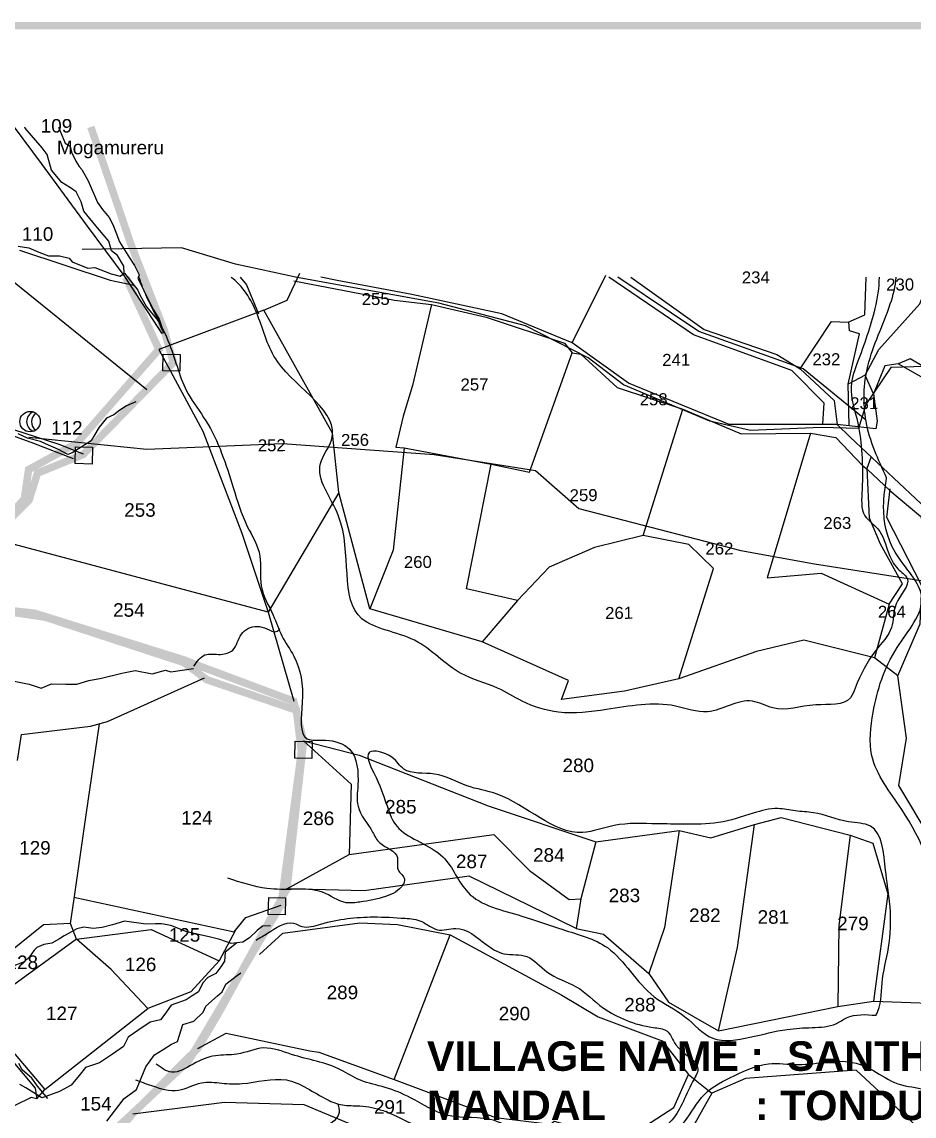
# Model space of a CAD drawing. Header units: inches. Extents: x 200003 to 248779, y 1594258 to 1607376.
# Drawn here: x 212231 to 213419, y 1605434 to 1606891 of the extents above; entities that cross this region are included whole.
import ezdxf
from ezdxf.enums import TextEntityAlignment as Align

# ---------------------------------------------------------------- set-up
doc = ezdxf.new("R2010")
doc.units = ezdxf.units.IN
doc.header["$LTSCALE"] = 15
doc.header["$MEASUREMENT"] = 0
doc.linetypes.add('DASHED2', pattern=[0.375, 0.25, -0.125])
for name, color, linetype in [('BOUNDRY STONES', 240, 'Continuous'), ('PLOT', 7, 'Continuous'), ('PLOT NO', 7, 'Continuous'), ('PLOTS', 7, 'Continuous'), ('PLOTS NO', 7, 'Continuous'), ('ROAD', 1, 'Continuous'), ('ROADS', 1, 'Continuous'), ('STREAM', 4, 'Continuous'), ('STREAMS', 4, 'Continuous'), ('TEXT', 1, 'Continuous'), ('text2', 7, 'Continuous'), ('VILLAGE BOUNDRY', 5, 'Continuous'), ('wells', 7, 'Continuous')]:
    doc.layers.add(name, color=color, linetype=linetype)
doc.styles.get("Standard").update_dxf_attribs({"font": 'arial.ttf'})

msp = doc.modelspace()

# ---------------------------------------------------------------- linework, layer by layer
at = {"layer": 'BOUNDRY STONES', "color": 1}
for points in [[(212418.9, 1606448.9), (212441.5, 1606448.4), (212441, 1606425.9), (212418.4, 1606426.4)], [(212302.3, 1606325.5), (212324.9, 1606325), (212324.4, 1606302.4), (212301.8, 1606302.9)], [(212594.8, 1605933.3), (212617.3, 1605932.8), (212616.8, 1605910.2), (212594.3, 1605910.7)], [(212559.5, 1605724.9), (212582.1, 1605724.4), (212581.6, 1605701.9), (212559, 1605702.4)]]:
    msp.add_lwpolyline(points, close=True, dxfattribs=at)
at = {"layer": 'PLOT'}
for points in [[(213513.4, 1605582.8), (213466.9, 1605698), (213440.7, 1605804.4), (213398.9, 1605874.4), (213409.1, 1605937.1), (213397.6, 1606020.4), (213366.6, 1606044.4), (213272.4, 1606067.9), (213209.3, 1606052.9), (213105.8, 1606016.1), (213033.7, 1606000), (212949.6, 1605988.6), (212958.7, 1606013.9), (212843.7, 1606065.7), (212694.1, 1606109.3), (212652.9, 1606264.3), (212644.7, 1606343.7), (212553.1, 1606507.3), (212584.3, 1606520.6), (212601.2, 1606556.6)], [(212963.9, 1606463.8), (213008.5, 1606553.9)], [(212521.3, 1606551.1), (212530, 1606541.1), (212546, 1606502.4)], [(212593.2, 1606546.2), (212727.2, 1606520.6), (212776.3, 1606514.7), (212849, 1606498), (212953.7, 1606463.5), (212963.8, 1606450.5), (212975.2, 1606448.6), (213023.9, 1606404.4), (213111.1, 1606375.5), (213188.7, 1606342.8), (213281.2, 1606343.5), (213314.9, 1606337.9), (213350.6, 1606300.4), (213357.2, 1606295), (213387.1, 1606267.1), (213428.2, 1606232.4), (213453.3, 1606139.2), (213474.6, 1606145.4)], [(213442.7, 1606236.2), (213334.1, 1606338), (213316.7, 1606355.1), (213172.9, 1606355), (213038.9, 1606410.3), (212963.9, 1606463.8), (212869.9, 1606502.3), (212750.1, 1606528.2), (212650.8, 1606546.8), (212628.9, 1606551.1)], [(213297.5, 1606355.8), (213299.5, 1606383.4), (213256.3, 1606426.8), (213125.5, 1606474.5), (213012.7, 1606551.1)], [(213042.1, 1606551.1), (213139.6, 1606481.8), (213236.3, 1606448.3), (213267.4, 1606429.2), (213312.9, 1606386.8), (213316.7, 1606355.1)], [(213267.4, 1606429.2), (213309.3, 1606492.1), (213331.6, 1606491.3), (213353.8, 1606501.3), (213355.3, 1606551.1)], [(213365, 1606395.8), (213354, 1606420.9), (213372.1, 1606454.9), (213426.9, 1606515.7), (213440.9, 1606551.1)], [(213599.4, 1606551.1), (213598.6, 1606542.9), (213754.2, 1606514.5), (213784.8, 1606425.8), (213803.6, 1606327.5), (213778.8, 1606274.5), (213642.6, 1606320.1), (213550.7, 1606379.4), (213494.7, 1606394.8), (213414, 1606442.5), (213397.9, 1606435.8)], [(212776.3, 1606514.7), (212751, 1606407), (212738.7, 1606366.2), (212729, 1606324.8), (212740.1, 1606323.9), (212855.7, 1606302)], [(212553.1, 1606507.3), (212413.2, 1606455.1), (212471.6, 1606346.3), (212523.8, 1606210.5), (212558.8, 1606105), (212592.8, 1605986.5)], [(213332.9, 1606353.8), (213331.5, 1606408.7), (213346.7, 1606475.6), (213333.3, 1606479.9), (213332.3, 1606491.6)], [(212891, 1606120.5), (212822.8, 1606136.2), (212855.7, 1606302), (212907.1, 1606291.4), (212963.8, 1606450.5)], [(213793.3, 1606166.9), (213795.4, 1606201), (213802.9, 1606239.6), (213768.3, 1606256.5), (213671, 1606292.2), (213632.5, 1606314.1), (213578.1, 1606353.4), (213551.9, 1606368.7), (213477.8, 1606390.6), (213397.9, 1606435.8), (213380.1, 1606433), (213365, 1606395.8), (213370.2, 1606359.4), (213368.3, 1606349.4), (213316.7, 1606355.1)], [(213354, 1606420.9), (213331.5, 1606408.7)], [(213356.2, 1606415.8), (213354, 1606420.9)], [(213058.5, 1606207.4), (213111.1, 1606375.5)], [(213281.2, 1606343.5), (213223.6, 1606151), (213295.7, 1606157.2), (213385.9, 1606115.6), (213403.8, 1606143), (213374.6, 1606195.7), (213359.7, 1606230.3), (213356.9, 1606296.8), (213362.2, 1606311.4)], [(212740.1, 1606323.9), (212725.1, 1606187.7), (212694.1, 1606109.3)], [(212652.9, 1606264.3), (212558.8, 1606105), (212187.2, 1606204.1)], [(213397.6, 1606020.4), (213427.5, 1606089.6), (213429.6, 1606140.2), (213382.8, 1606231), (213387.2, 1606269.2)], [(213105.8, 1606016.1), (213152.1, 1606163.4), (213119.1, 1606195.4), (213058.5, 1606207.4), (212993.7, 1606191.3), (212933, 1606165.1), (212891, 1606120.5), (212843.7, 1606065.7)], [(213385.9, 1606115.6), (213366.6, 1606044.4)], [(212606, 1605933.7), (212680.1, 1605914.6), (212851.8, 1605847), (212995.1, 1605799.1), (213106.4, 1605814.1), (213148.7, 1605804.6), (213206.6, 1605822.4), (213242.1, 1605831.6), (213334, 1605808), (213364.5, 1605797.5), (213384.3, 1605729.8), (213365.3, 1605587.1)], [(212606, 1605933.7), (212669.4, 1605876.1), (212666.6, 1605782.5)], [(213106.4, 1605814.1), (213086.9, 1605685.1), (213066.1, 1605623.6)], [(213158.6, 1605547.5), (213184.1, 1605658.3), (213206.6, 1605822.4)], [(212583.8, 1605736.6), (212666.6, 1605782.5), (212859.3, 1605809.1), (212907, 1605760.9), (212959.9, 1605722.5), (212975.5, 1605723.3), (212969, 1605683.9), (213005.5, 1605676.2), (213066.1, 1605623.6), (213091.9, 1605585.8), (213158.6, 1605547.5), (213317.7, 1605579.8), (213365.3, 1605587.1), (213489.1, 1605582.3), (213513.4, 1605582.8), (213685, 1605486.9), (213744.5, 1605453.3), (213904.5, 1605367.1)], [(212995.1, 1605799.1), (212975.5, 1605723.3)], [(213334, 1605808), (213318.9, 1605687.8), (213317.7, 1605579.8)], [(212969, 1605683.9), (212826.6, 1605753.5), (212686.7, 1605734.1), (212583.8, 1605736.6)], [(212547.2, 1605649.3), (212578.2, 1605677.7), (212680.7, 1605691.3), (212731, 1605689), (212801.3, 1605675.5), (212949.8, 1605595.1), (212998.2, 1605565.9), (213083.8, 1605534), (213118.6, 1605489.2), (213149.8, 1605464.5)], [(212726.8, 1605482.5), (212801.3, 1605675.5)], [(212465, 1605524), (212502.8, 1605544.5), (212614.2, 1605520.6), (212626.2, 1605519), (212726.8, 1605482.5), (212861.8, 1605432.1), (212934.7, 1605423), (212939.8, 1605427.3), (213009.6, 1605407.6), (213054.1, 1605416), (213099.3, 1605445.5), (213118.6, 1605489.2)], [(213508.1, 1605341), (213342.1, 1605495), (213194.9, 1605484.1), (213149.8, 1605464.5), (213091.3, 1605359.9)], [(212378.5, 1605437), (212500.6, 1605452.2), (212606.5, 1605449.4), (212752, 1605388.3), (212985.5, 1605323.5), (213046.3, 1605325.5), (213091.3, 1605359.9)]]:
    msp.add_lwpolyline(points, dxfattribs=at)
at = {"layer": 'PLOTS'}
for points in [[(212220.2, 1606751.3), (212256.3, 1606702.5), (212317.7, 1606619.4), (212366.5, 1606553.3), (212412.6, 1606483.1), (212416.7, 1606476.8), (212421, 1606478)], [(212115.8, 1606592.3), (212182.7, 1606540.2), (212199.2, 1606561.4), (212397.1, 1606401.5)], [(212313, 1606315.7), (212280.2, 1606328.4), (212189.3, 1606357.7), (212124.6, 1606372.3), (212063.2, 1606390.4), (212007.7, 1606400.8), (211939, 1606415.4), (211889.3, 1606425.9), (211828.5, 1606426.9), (211776.3, 1606429.4), (211758.3, 1606430.3), (211667.2, 1606428.3), (211561.4, 1606429.4), (211461.7, 1606426.6), (211413, 1606425.3), (211321.5, 1606415.3), (211212.3, 1606413.6)], [(212105.6, 1606368.7), (212183.6, 1606352.8), (212246.1, 1606330.1), (212299.1, 1606309.6)], [(211311.9, 1606347.4), (211388.8, 1606312.1), (211421.5, 1606262.3), (211479.8, 1606227.8), (211564.1, 1606180.6), (211583.3, 1606169.8), (211657.3, 1606108.9), (211703, 1606069.8), (211719.9, 1606055.5), (211787.2, 1606000.9), (211847.4, 1605943.2), (211923, 1605869.1), (211984.7, 1605808.5), (212020.9, 1605758.9), (212048.4, 1605724.4), (212098.2, 1605654.3), (212125.3, 1605615.4), (212171.9, 1605574.1), (212261.3, 1605469.1), (212398.6, 1605577.3), (212349.5, 1605629.1), (212303.3, 1605669.5), (212171.9, 1605574.1)], [(211416, 1606255.4), (211442.6, 1606242.9), (211503.9, 1606206.6), (211574.6, 1606164.9), (211643.8, 1606110), (211673.3, 1606086.7), (211729.1, 1606036.9), (211783.9, 1605993.9), (211842.9, 1605936.8), (211900.6, 1605880.9), (211934.9, 1605843.1), (211960.8, 1605814.5), (211986.6, 1605786), (212012.6, 1605752.3), (212056.9, 1605695), (212084.3, 1605656.4), (212112.9, 1605616.1), (212140.4, 1605592.6), (212168.1, 1605568.8), (212183.4, 1605548), (212197.7, 1605531), (212248.6, 1605471), (212250.6, 1605456.9), (212261.3, 1605469.1)], [(212224.7, 1605907.4), (212230.3, 1605942.1), (212322.2, 1605953.1), (212344.8, 1605959.5), (212473.9, 1606017.4)], [(212333.5, 1605956.3), (212316, 1605835.2), (212299.8, 1605723.2), (212295.1, 1605690.6)], [(212300.1, 1605725.6), (212513.5, 1605679.2), (212529.2, 1605698.3), (212575.9, 1605714.9)], [(212303.3, 1605669.5), (212295.3, 1605690.6), (212259.5, 1605688.6), (212183.7, 1605627.7), (212125.3, 1605615.4)], [(212303.3, 1605669.5), (212403.1, 1605682.6), (212493.6, 1605640.7)], [(212515.2, 1605681.3), (212493.6, 1605640.7), (212455.8, 1605599.3), (212398.6, 1605577.3)], [(212250.6, 1605456.9), (212243.1, 1605458.5), (212199, 1605437.5), (212195.4, 1605435.8), (212150.3, 1605392.6), (212111.4, 1605351.8), (212059.7, 1605301.9), (211926.4, 1605290.5), (211890.4, 1605288.9), (211878.4, 1605337.4), (211896, 1605402.1), (211963.1, 1605424.3), (212072.2, 1605455.1), (212185.9, 1605475), (212197.2, 1605436.6)]]:
    msp.add_lwpolyline(points, dxfattribs=at)
at = {"layer": 'ROAD', "color": 30}
for points in [[(213434.6, 1606432.4), (213388.1, 1606431), (213355, 1606381.7), (213345.1, 1606349.9), (213295.3, 1606350.9), (213201.4, 1606347.2), (213147.2, 1606359.4), (213032, 1606408.1), (212985.1, 1606443.9), (212901.7, 1606486.5), (212786, 1606516.5), (212597.4, 1606550.9), (212515.2, 1606568.4), (212443.5, 1606590.5), (212310.8, 1606588.3)], [(213354, 1606361.5), (213271.5, 1606429.4), (213132.6, 1606479), (213024.8, 1606551.1)], [(212240, 1606338), (212397.3, 1606322), (212577.9, 1606329.7), (212780.1, 1606315.1), (212915, 1606293.8), (212972.6, 1606243.3), (213188.4, 1606187), (213286.6, 1606169.5), (213434.2, 1606146.3), (213508.7, 1606146.9), (213674.6, 1606131.8), (213741.5, 1606154.7), (213814.5, 1606163.3), (213886.3, 1606170.7)]]:
    msp.add_lwpolyline(points, dxfattribs=at)
at = {"layer": 'ROADS'}
for points in [[(212227.5, 1606587.2), (212348.5, 1606547.5), (212380.3, 1606540.5)], [(212265.2, 1605457.1), (212251.3, 1605473.9), (212243.9, 1605484.3), (212231.2, 1605495.6), (212226.7, 1605504.1)]]:
    msp.add_lwpolyline(points, dxfattribs=at)
at = {"layer": 'ROADS', "color": 1}
msp.add_lwpolyline([(212382.5, 1606385.3), (212370, 1606380), (212361, 1606374), (212353.3, 1606367.9), (212343.5, 1606363.6), (212333.7, 1606351.4), (212326.5, 1606339.4), (212322.8, 1606333.3), (212297.9, 1606317.4), (212291.9, 1606315.1), (212279.6, 1606321.8), (212262.3, 1606329.2), (212255.6, 1606332.3), (212238.1, 1606336.7), (212225.9, 1606342.4)], dxfattribs=at)
at = {"layer": 'STREAM'}
for points, knots in [([(212386.6, 1606551.1), (212388, 1606546.8), (212398.8, 1606516), (212430, 1606468.3), (212443.9, 1606402), (212488.6, 1606347), (212508.2, 1606283.9), (212527.1, 1606222.5), (212552.8, 1606182), (212544.4, 1606138.1), (212565.3, 1606105.2), (212575.7, 1606072.5), (212601.1, 1606038), (212607.8, 1605995), (212597.7, 1605930.8), (212639.4, 1605936.6), (212677, 1605925), (212680, 1605881.2), (212674.6, 1605842), (212695.5, 1605819.2), (212707.3, 1605792.6), (212736.5, 1605785.7), (212727.4, 1605760.8), (212742.9, 1605752.3), (212735.8, 1605734.6), (212712.8, 1605724.2), (212686.8, 1605719.7), (212656.7, 1605715.5), (212631.4, 1605736.7), (212594, 1605735.9), (212551.4, 1605735.3), (212522.4, 1605745), (212505.2, 1605750.8)], [246.95328, 246.95328, 246.95328, 246.95328, 260.516772, 345.04889, 415.377237, 458.52783, 554.653765, 609.691588, 652.69011, 692.484975, 734.558223, 764.498789, 795.688457, 858.725828, 907.439208, 931.699738, 965.887838, 1015.342304, 1043.038908, 1082.778416, 1099.722995, 1130.473402, 1146.822769, 1162.190216, 1169.605136, 1197.788248, 1232.637387, 1251.131509, 1285.480353, 1322.686178, 1359.674479, 1413.470894, 1413.470894, 1413.470894, 1413.470894]), ([(213372.7, 1606551.1), (213372.5, 1606537.3), (213366.1, 1606497.2), (213348.8, 1606451.5), (213330.2, 1606400.2), (213345.8, 1606359.8), (213350.3, 1606313.6), (213351.2, 1606273.8), (213347, 1606233.6), (213376.9, 1606215.3), (213383.2, 1606186.3), (213394.3, 1606163.6), (213420.4, 1606146.5), (213389.2, 1606118), (213393.9, 1606081.5), (213361.4, 1606049.4), (213346, 1606018.3), (213331.5, 1605978.9), (213281.8, 1605986.2), (213240.1, 1605969.1), (213193.6, 1605996.5), (213150.1, 1605963.3), (213085.7, 1605989.1), (213019, 1605975.7), (212949.9, 1605967.4), (212900.2, 1605982.7), (212861, 1606008.3), (212805.2, 1606021.2), (212760.8, 1606076.1), (212643.7, 1606088.3), (212680.9, 1606217.4), (212613.1, 1606290.9), (212671.2, 1606363.3), (212566.5, 1606417.9), (212549.1, 1606497.8), (212527.1, 1606537.6), (212510.3, 1606550.4), (212509.4, 1606551.1)], [1375.703957, 1375.703957, 1375.703957, 1375.703957, 1416.919821, 1493.282057, 1525.672732, 1575.259379, 1616.748616, 1664.329964, 1699.309272, 1723.930833, 1759.557658, 1783.435673, 1801.025889, 1838.238839, 1870.134401, 1907.379838, 1964.298271, 1978.592655, 2025.707335, 2083.390602, 2111.934803, 2173.146748, 2216.503649, 2308.529557, 2372.563579, 2423.145757, 2460.351401, 2512.61554, 2588.942078, 2664.621579, 2804.897694, 2879.013987, 2913.386459, 3040.269398, 3106.487733, 3165.988277, 3169.168879, 3169.168879, 3169.168879, 3169.168879]), ([(213382.7, 1606283.9), (213371.4, 1606308.3), (213349.7, 1606355.4), (213353.3, 1606439.9), (213383.3, 1606496.5), (213394.6, 1606539.2), (213395.6, 1606551.1)], [0, 0, 0, 0, 80.035445, 153.866485, 241.763269, 276.588021, 276.588021, 276.588021, 276.588021])]:
    msp.add_open_spline(points, degree=3, knots=knots, dxfattribs=at)
for points in [[(214816.8, 1604701), (214800, 1604751.4), (214781.2, 1604789.7), (214770.8, 1604837.3), (214772.7, 1604860.1), (214774, 1604877.9), (214770.9, 1604905.7), (214759.9, 1604947.6), (214716.9, 1604971.4), (214661.2, 1604990.2), (214608.4, 1605000.4), (214569.8, 1605014.3), (214455, 1605087.7), (214388.9, 1605156.9), (214321, 1605178.4), (214264.5, 1605207.1), (214199.4, 1605233.6), (214034.8, 1605285.9), (213953.9, 1605330.1), (213884.6, 1605358.7), (213859.5, 1605374.8), (213824.5, 1605392.3), (213760.1, 1605415.3), (213730.7, 1605445.6), (213692.6, 1605478.8), (213578, 1605529.4), (213499.3, 1605576.4), (213468.4, 1605603.2), (213451.9, 1605704.2), (213402.8, 1605842.3), (213363, 1605913.9), (213364.7, 1605971.5), (213396.7, 1606057.9), (213429.7, 1606124.1), (213394.2, 1606185), (213378.7, 1606246.1), (213382.7, 1606283.9)], [(212459.7, 1606033), (212474.6, 1606048.1), (212495.5, 1606048.9), (212511.6, 1606054.6), (212523.1, 1606075.8), (212532.4, 1606083.6), (212556.9, 1606083), (212569.5, 1606079.2), (212574.5, 1606083.2)], [(213368.8, 1605568.1), (213329.3, 1605564.7), (213315.7, 1605557.1), (213283.4, 1605551.8), (213250.2, 1605549.3), (213200.4, 1605538.8), (213151.1, 1605537.6), (213114, 1605566.2), (213073.2, 1605592.9), (213041.4, 1605626.4), (213010.7, 1605658.2), (212951.2, 1605682.2), (212896.9, 1605700.3), (212824.7, 1605732), (212791.6, 1605779), (212733, 1605816.9), (212705.4, 1605878.5), (212693.7, 1605918.5), (212723.6, 1605911.8), (212739.6, 1605896.1), (212780.6, 1605889.4), (212823.4, 1605873.9), (212863.9, 1605862.6), (212977.7, 1605811.7), (213019.7, 1605820.9), (213077.1, 1605823.1), (213112.2, 1605822.8), (213158.9, 1605824.7), (213205.1, 1605837.3), (213237.9, 1605843.5), (213261.1, 1605840.3), (213285.1, 1605838), (213332, 1605825.9), (213361.1, 1605820), (213381.2, 1605761.5), (213386.6, 1605719.5), (213386.2, 1605664.3), (213377.4, 1605616.7), (213371.1, 1605573.4), (213368.8, 1605568.1)], [(212542.7, 1605668.3), (212558, 1605677.4), (212592.7, 1605690.7), (212603.8, 1605686.4), (212629.1, 1605689.6), (212699.2, 1605699.1), (212741.3, 1605697.3), (212763.3, 1605693), (212784.3, 1605682.1), (212808.8, 1605683.9), (212848.8, 1605662.8), (212872.9, 1605650.2), (212903.6, 1605646.3), (212930.2, 1605625.9), (212969, 1605606.2), (213005.3, 1605577.8), (213035.6, 1605561.6), (213071.8, 1605551.9), (213089.7, 1605547.3), (213101.8, 1605528.8), (213131.3, 1605496.5), (213124.2, 1605479.5), (213094.1, 1605425.7), (213057.2, 1605405.3), (213015.8, 1605398), (212986.6, 1605396.1), (212958.4, 1605404.2), (212930.5, 1605412), (212892.6, 1605414.8), (212860.2, 1605427.8), (212798.7, 1605434.6), (212748.3, 1605458.3), (212714.8, 1605472), (212681.6, 1605481.7), (212655.3, 1605495.6), (212589.9, 1605516), (212553.1, 1605524.6), (212517.2, 1605516.3), (212488.6, 1605514.3), (212458.9, 1605503.2), (212430.6, 1605492.4), (212409.6, 1605503.1)], [(212381.9, 1605482.3), (212403.2, 1605474.6), (212439.4, 1605468.3), (212470, 1605478.3), (212497, 1605477.7), (212524, 1605477.1), (212583, 1605482), (212637.5, 1605455.8), (212657.6, 1605448.7), (212681, 1605447.5), (212711.9, 1605441.1), (212763, 1605416.7), (212806.1, 1605397.1), (212845.1, 1605387.4), (212890, 1605377.7), (212918.8, 1605367.4), (212957.5, 1605367.7), (213002.8, 1605373.4), (213052.6, 1605381.1), (213078.2, 1605381.6), (213094.5, 1605402.3), (213113.5, 1605426.4), (213140, 1605462.8), (213180.4, 1605488.1), (213225.4, 1605503.5), (213264.9, 1605502.5), (213341.9, 1605504.4), (213372.9, 1605489.9), (213407.3, 1605474.1), (213438.6, 1605463.8), (213445.2, 1605446.4), (213482.4, 1605431.2), (213501.2, 1605404.6), (213513.3, 1605393.9), (213533.7, 1605381.3), (213554.4, 1605368.6), (213581.8, 1605330.6), (213584.3, 1605301.1), (213620, 1605269.1), (213665.4, 1605259.8), (213684.1, 1605253.2), (213722, 1605248), (213760.7, 1605246.7), (213831.9, 1605229.2), (213845.5, 1605181.6), (213870.5, 1605145.9), (213893.9, 1605114.1), (213912.6, 1605061.4), (213940.1, 1605024.3), (213965, 1604976.9), (213983, 1604956.1), (214012.5, 1604940.8), (214033.6, 1604923.6), (214004.5, 1604892), (213981.1, 1604860.2), (213943, 1604839), (213868.2, 1604841.5), (213802.2, 1604851.1), (213721, 1604869.6), (213627, 1604877.7), (213591.8, 1604877.8), (213536.6, 1604898.4), (213459.3, 1604931.1), (213420.3, 1604959.2), (213404.2, 1604971.5), (213423.1, 1604996.6), (213438.9, 1605020.3)], [(212651.7, 1605450.1), (212653.2, 1605438.8), (212624.1, 1605413), (212600.9, 1605397.5), (212569.4, 1605394.5), (212540.8, 1605373.6), (212519.3, 1605363.1), (212508.4, 1605320.3), (212505.7, 1605269), (212501.8, 1605246), (212508.3, 1605228.1), (212506.7, 1605204), (212495.2, 1605177), (212489.9, 1605165.2), (212479.2, 1605152.5), (212472.8, 1605112.9), (212469, 1605088.2)]]:
    msp.add_spline(points, degree=3, dxfattribs=at)
at = {"layer": 'STREAMS', "color": 4}
for points in [[(212367, 1606556.5), (212366.4, 1606565.8), (212358, 1606580.3), (212350.2, 1606586.5), (212346.5, 1606599.3), (212339.1, 1606608.2), (212329.3, 1606619.8), (212313.2, 1606639.1), (212309.6, 1606651.8), (212303.2, 1606664.9), (212295.4, 1606670.4), (212283.9, 1606677.2), (212270.2, 1606693.7), (212264.6, 1606714.6), (212257.9, 1606723.5), (212243.7, 1606740.2), (212235.2, 1606749.9), (212234.8, 1606751.3)], [(212279.3, 1606751.3), (212288.5, 1606729.8), (212295.1, 1606725.7), (212296.8, 1606717.7), (212302.4, 1606705.6), (212307, 1606698.8), (212310.4, 1606694.5), (212318.9, 1606679.7), (212331.3, 1606650.7), (212338, 1606641.5), (212347.1, 1606630.7), (212351.9, 1606621.3), (212356, 1606611.1), (212360.8, 1606598.4), (212365.4, 1606591.4), (212374.2, 1606577.2), (212380.9, 1606566.7), (212387, 1606554.3), (212385.3, 1606549.3), (212392.9, 1606534.3), (212406.2, 1606507.7), (212413.7, 1606495.3), (212418.9, 1606479.5)], [(212225.8, 1606592.8), (212240.1, 1606590.3), (212253.4, 1606584.5), (212266.3, 1606579.7), (212280.9, 1606579.6), (212293.8, 1606576.4), (212297.6, 1606571.6), (212318.5, 1606563.4), (212327.8, 1606564), (212349.5, 1606555.6), (212361.7, 1606552.7), (212367.6, 1606556.8), (212385.3, 1606534), (212387.9, 1606527.6), (212396.5, 1606511.8), (212412.5, 1606492.5), (212416.8, 1606482.3), (212419.3, 1606478)], [(212178.1, 1606021.8), (212240.6, 1606009.1), (212256.2, 1606004), (212270.3, 1606009.8), (212289.1, 1606009.2), (212303.8, 1606009.1), (212319.7, 1606014), (212336.9, 1606017.1), (212363.8, 1606024), (212381.6, 1606027.6), (212404.2, 1606022.9), (212422, 1606028), (212429.2, 1606025.6), (212459.2, 1606030.1)], [(212562, 1605687.4), (212551.3, 1605686.9), (212544.2, 1605681.2), (212534, 1605671.4), (212524.9, 1605665.4), (212509.3, 1605663.7), (212494.2, 1605668.9), (212481.8, 1605672.3), (212450.5, 1605679.2), (212429, 1605687.9), (212416.6, 1605689.9), (212408.6, 1605689.8), (212395.8, 1605689.4), (212367.6, 1605693.4), (212351.6, 1605688.6), (212337.7, 1605685.1), (212325.5, 1605683.7), (212313.1, 1605685.3), (212303.7, 1605683.1), (212292.6, 1605676.9), (212287.1, 1605673.8), (212280.7, 1605669.8), (212270.5, 1605664.4), (212259.8, 1605662.2), (212250.4, 1605658.3), (212247.1, 1605654.7), (212241, 1605646.1), (212233.9, 1605639.3), (212215.6, 1605632.3)], [(212517.1, 1605664.6), (212507.9, 1605657.3), (212501.4, 1605652.1), (212500.5, 1605640.4), (212495.9, 1605632.5), (212488.9, 1605624), (212478.4, 1605618.6), (212471.7, 1605611.2), (212466.2, 1605599.5), (212457.4, 1605593.9), (212449.4, 1605588.7), (212429.7, 1605581.6), (212421.2, 1605569.8), (212415.5, 1605562), (212401.5, 1605558.8), (212385, 1605547.8), (212372.1, 1605539.2), (212366.2, 1605526.6), (212351.4, 1605516.4), (212334.3, 1605504.6), (212315.5, 1605498.6), (212306.9, 1605488), (212296.3, 1605475.1), (212280.8, 1605466.5), (212262.7, 1605460.1), (212257.3, 1605458.2), (212235.8, 1605471.4), (212228.1, 1605476)], [(212344, 1605426.9), (212359.8, 1605447.8), (212366.9, 1605457.3), (212383.5, 1605469.5), (212395.7, 1605499.3), (212407.5, 1605515.5), (212419, 1605522.4), (212430, 1605529.5), (212438.2, 1605533.1), (212445, 1605556), (212459.9, 1605560.3), (212472, 1605572.3), (212475.7, 1605580.1), (212491.3, 1605593.9), (212497.5, 1605599.3), (212502.6, 1605609.4), (212516, 1605620.2), (212522.4, 1605624.7)]]:
    msp.add_lwpolyline(points, dxfattribs=at)
at = {"layer": 'text2', "color": 5, "const_width": 10}
msp.add_lwpolyline([(201177.3, 1606886.3), (214989.3, 1606886.3), (214989.3, 1596877.6), (201177.3, 1596877.6)], close=True, dxfattribs=at)
at = {"layer": 'VILLAGE BOUNDRY', "linetype": 'DASHED2', "ltscale": 8, "const_width": 10}
for points in [[(212322.6, 1606751.3), (212375.9, 1606595.3), (212419.9, 1606481.7), (212432.6, 1606437.7), (212312.3, 1606315), (212251.5, 1606290.3), (212240.3, 1606254.3), (212133.4, 1606147.3)], [(212187.2, 1606204.1), (212234, 1606256), (212239.6, 1606294.9), (212304.2, 1606330.4), (212413.2, 1606455.1), (212369.1, 1606551.1)], [(212168.2, 1606112.5), (212262.2, 1606098.3), (212446, 1606038.2), (212477.1, 1606015.1), (212596.4, 1605974.6), (212603.1, 1605919.3), (212583.9, 1605775), (212575.9, 1605714.9), (212499.9, 1605586.7), (212452.7, 1605507.2), (212352.6, 1605413.8), (212251.3, 1605319.3), (212133.8, 1605252.1)], [(212209.3, 1605274.7), (212278.5, 1605328.9), (212351.7, 1605405.4), (212360.1, 1605415.1), (212378.5, 1605437), (212408.6, 1605467.3), (212440.2, 1605499.9), (212465, 1605524), (212492.2, 1605569.9), (212547.7, 1605670.7), (212583.8, 1605736.6), (212606, 1605933.7), (212592.8, 1605986.5), (212470.6, 1606032.1), (212446.6, 1606041.5), (212247.6, 1606103.7), (212171.4, 1606112.1)]]:
    msp.add_lwpolyline(points, dxfattribs=at)
at = {"layer": 'wells', "color": 0}
msp.add_circle((212241.6, 1606358.9), 13.6, dxfattribs=at)
for centre, start, end in [((212250.6, 1606359), 109.888, 251.3113), ((212257.1, 1606358.6), 123.8119, 234.0755)]:
    msp.add_arc(centre, 13.6, start, end, dxfattribs=at)

# ---------------------------------------------------------------- texts
at = {"layer": 'PLOT NO'}
for s, p in [('234', (213208.4, 1606551)), ('230', (213400.7, 1606541.5)), ('255', (212702, 1606522.2)), ('241', (213102.4, 1606441.2)), ('232', (213302.4, 1606441.9)), ('257', (212833.7, 1606408.4)), ('258', (213072.3, 1606388.6)), ('231', (213352.8, 1606383.4)), ('252', (212563.6, 1606327.4)), ('256', (212674.5, 1606334.5)), ('259', (212979, 1606260.9)), ('263', (213317, 1606223.8)), ('262', (213159.9, 1606189.8)), ('260', (212758.2, 1606171.9)), ('261', (213026.3, 1606104.1)), ('264', (213389.7, 1606105.7))]:
    msp.add_text(s, height=16, rotation=0.486, dxfattribs=at).set_placement(p, align=Align.MIDDLE_CENTER)
at = {"layer": 'PLOTS NO'}
for s, p in [('109', (212255.8, 1606743.9)), ('Mogamureru', (212277.4, 1606715)), ('110', (212230.6, 1606599.8)), ('112', (212269.6, 1606341.6)), ('124', (212442.8, 1605822.1)), ('129', (212227.1, 1605782.2)), ('125', (212426.4, 1605666.2)), ('128', (212210.3, 1605629.7)), ('126', (212367.9, 1605626.9)), ('127', (212262.8, 1605561.7)), ('154', (212308.3, 1605441.3))]:
    msp.add_text(s, height=18, dxfattribs=at).set_placement(p)
for s, p in [('253', (212388, 1606241.2)), ('254', (212373.2, 1606108)), ('280', (212971.9, 1605901)), ('285', (212735.5, 1605845.9)), ('286', (212625.9, 1605830.5)), ('287', (212829.9, 1605773.1)), ('284', (212932.7, 1605781.6)), ('283', (213033.4, 1605727.8)), ('282', (213140.6, 1605701.4)), ('281', (213231.8, 1605699.1)), ('279', (213337.8, 1605690.5)), ('289', (212657.7, 1605598.6)), ('288', (213054.1, 1605582.2)), ('290', (212886.9, 1605570.4)), ('291', (212720.7, 1605446.1))]:
    msp.add_text(s, height=18, dxfattribs=at).set_placement(p, align=Align.MIDDLE_CENTER)
at = {"layer": 'TEXT', "insert": (212770.3, 1605533.5), "char_height": 39.374, "width": 1029.341, "attachment_point": 1}
msp.add_mtext('\\pxql;{\\fArial|b1|i0|c0|p34;\\C1;VILLAGE NAME :\\C5;  SANTHAKOVURU\\P\\C1;MANDAL             : \\C5;TONDUR\\P \\C1;DISTRICT            : \\C5;YSR DISTRICT}', dxfattribs=at)

doc.saveas('drawing.dxf')
